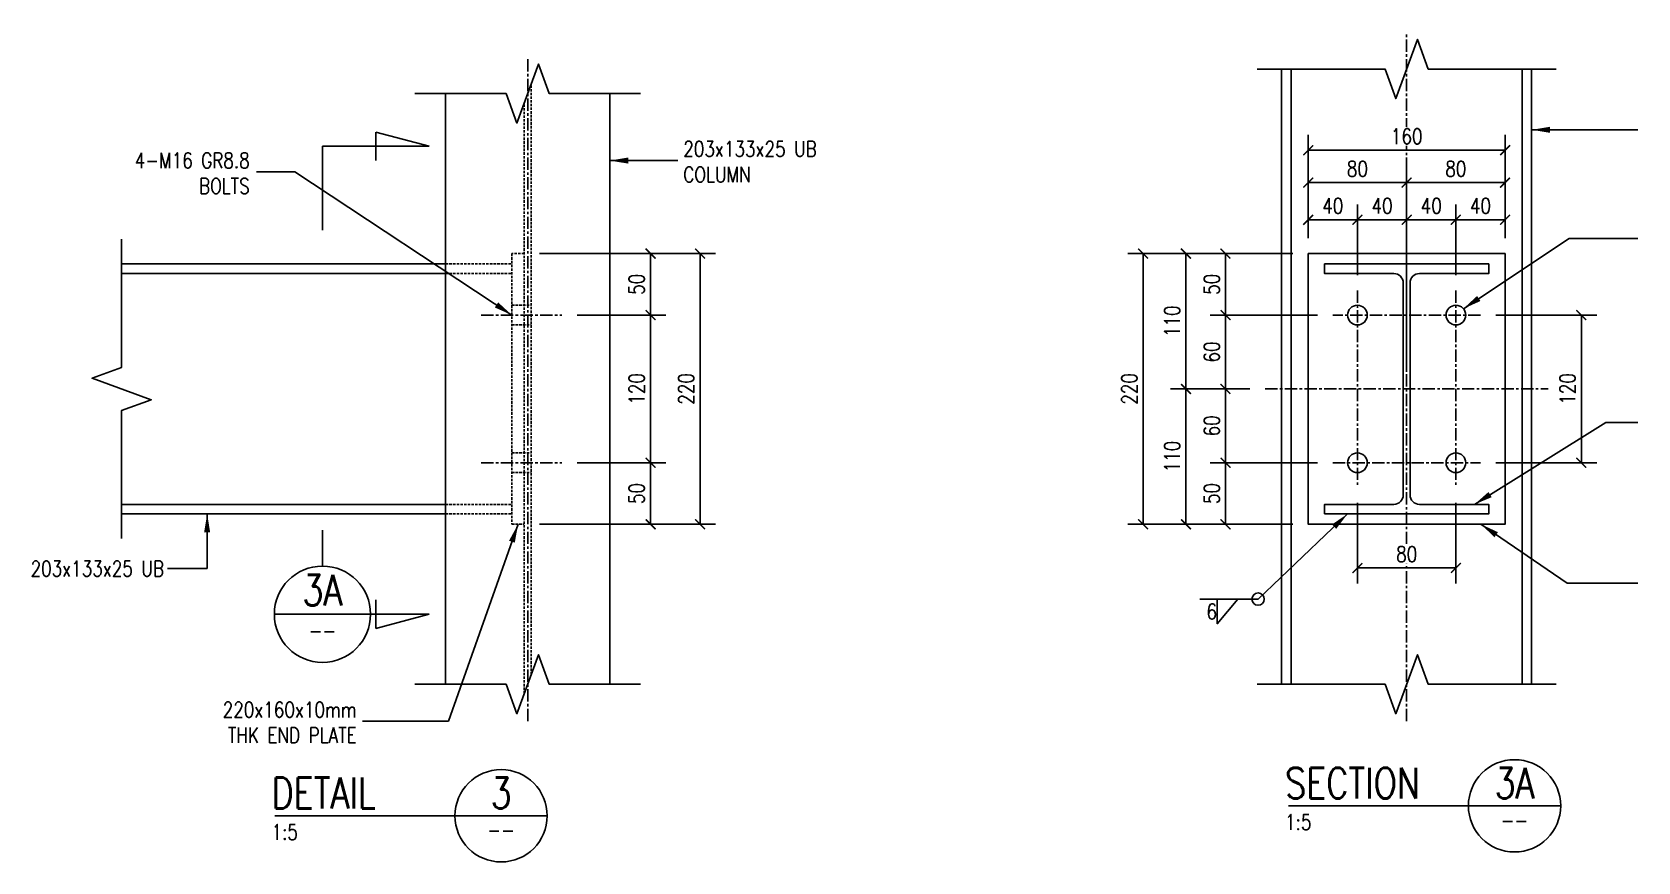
# Model space of a CAD drawing. Header units: metres. Extents: x -275466 to 90519, y -3176 to 139523.
# Drawn here: x 3823 to 5128, y 122701 to 123376 of the extents above; entities that cross this region are included whole.
import ezdxf

# ---------------------------------------------------------------- set-up
doc = ezdxf.new("R2010")
doc.units = ezdxf.units.M
doc.linetypes.add('VB-cl10', pattern=[16, 10, -2, 2, -2])
doc.linetypes.add('VB-dash2', pattern=[3, 2, -1])
for name, color, linetype in [('GCE0003_SC_Plan L0 - 0.35', 3, 'Continuous'), ('GCE0005_SC_Plan L0 - Hidden', 1, 'VB-dash2'), ('GCE1013_SC_Elev - 0.5', 2, 'Continuous'), ('GCE1014_SC_Elev - Hidden', 1, 'VB-dash2'), ('GCE8001_GF_0.18', 8, 'Continuous'), ('GCE8004_GF_0.5', 2, 'Continuous'), ('GCE8021_GG_Gridline', 7, 'VB-cl10'), ('GCE8052_GT_0.35', 3, 'Continuous'), ('GCE8053_GT_0.5', 2, 'Continuous')]:
    doc.layers.add(name, color=color, linetype=linetype)
doc.styles.add('1-5      h 25', font='romans.shx', dxfattribs={"width": 0.8, "height": 12.5})
doc.styles.get("Standard").update_dxf_attribs({"font": 'romans.shx', "width": 0.8})
doc.dimstyles.new('1-5', dxfattribs={"dimscale": 0, "dimtxt": 12.5, "dimasz": 8, "dimexe": 12.5, "dimexo": 12.5, "dimgap": 5, "dimtad": 1, "dimdec": 0, "dimzin": 0, "dimtxsty": '1-5      h 25', "dimblk": 'ARCHTICK', "dimcen": 0, "dimclrd": 7, "dimclre": 7, "dimclrt": 3, "dimadec": 0, "dimazin": 0, "dimtfac": 1, "dimtdec": 0, "dimtix": 1, "dimtmove": 2, "dimatfit": 0, "dimldrblk": 'NONE', "dimfxl": 1, "dimtfill": 1, "dimtolj": 1, "dimtzin": 0, "dimarcsym": 0})
doc.dimstyles.new('1-5$7', dxfattribs={"dimscale": 0, "dimtxt": 12.5, "dimasz": 15, "dimexe": 12.5, "dimexo": 12.5, "dimgap": 5, "dimtad": 1, "dimdec": 0, "dimzin": 0, "dimtxsty": '1-5      h 25', "dimblk": 'ARCHTICK', "dimcen": 0, "dimclrd": 7, "dimclre": 7, "dimclrt": 3, "dimadec": 0, "dimazin": 0, "dimtfac": 1, "dimtdec": 0, "dimtix": 1, "dimtmove": 2, "dimatfit": 0, "dimfxl": 1, "dimtfill": 1, "dimtolj": 1, "dimtzin": 0, "dimarcsym": 0})

# ---------------------------------------------------------------- blocks, each defined once
blk = doc.blocks.new('_ArchTick')
at = {"color": 0, "linetype": 'ByBlock', "const_width": 0.15}
blk.add_lwpolyline([(-0.5, -0.5), (0.5, 0.5)], dxfattribs=at)
blk = doc.blocks.new('*D39')
at = {"layer": 'Defpoints', "color": 0, "transparency": 16777216}
for p in [(4793.2, 123145.7), (4880.4, 123145.7), (4825.4, 123085.7)]:
    blk.add_point(p, dxfattribs=at)
at = {"layer": 'GCE0003_SC_Plan L0 - 0.35', "color": 7, "lineweight": -2, "transparency": 16777216}
for p, q in [((4867.9, 123145.7), (4780.7, 123145.7)), ((4793.2, 123085.7), (4793.2, 123145.7)), ((4812.9, 123085.7), (4780.7, 123085.7))]:
    blk.add_line(p, q, dxfattribs=at)
at = {"layer": 'GCE0003_SC_Plan L0 - 0.35', "color": 7, "lineweight": -2, "transparency": 16777216, "xscale": 8, "yscale": 8, "zscale": 8}
for p, rotation in [((4793.2, 123145.7), 90), ((4793.2, 123085.7), 270)]:
    blk.add_blockref('_ArchTick', p, dxfattribs=dict(at, rotation=rotation))
at = {"layer": 'GCE0003_SC_Plan L0 - 0.35', "color": 3, "transparency": 16777216, "insert": (4782, 123115.7), "char_height": 12.5, "attachment_point": 5, "rotation": 90, "style": '1-5      h 25', "bg_fill": 3, "box_fill_scale": 1.1, "bg_fill_color": 256, "bg_fill_true_color": 13158600, "bg_fill_transparency": 0}
blk.add_mtext('\\A1;60', dxfattribs=at)
blk = doc.blocks.new('_None')
blk = doc.blocks.new('*D40')
at = {"layer": 'Defpoints', "color": 0, "transparency": 16777216}
for p in [(4793.2, 123195.7), (4860.4, 123195.7), (4880.4, 123145.7)]:
    blk.add_point(p, dxfattribs=at)
at = {"layer": 'GCE0003_SC_Plan L0 - 0.35', "color": 7, "lineweight": -2, "transparency": 16777216}
for p, q in [((4847.9, 123195.7), (4780.7, 123195.7)), ((4793.2, 123145.7), (4793.2, 123195.7)), ((4867.9, 123145.7), (4780.7, 123145.7))]:
    blk.add_line(p, q, dxfattribs=at)
at = {"layer": 'GCE0003_SC_Plan L0 - 0.35', "color": 7, "lineweight": -2, "transparency": 16777216, "xscale": 8, "yscale": 8, "zscale": 8}
for p, rotation in [((4793.2, 123195.7), 90), ((4793.2, 123145.7), 270)]:
    blk.add_blockref('_ArchTick', p, dxfattribs=dict(at, rotation=rotation))
at = {"layer": 'GCE0003_SC_Plan L0 - 0.35', "color": 3, "transparency": 16777216, "insert": (4782, 123170.7), "char_height": 12.5, "attachment_point": 5, "rotation": 90, "style": '1-5      h 25', "bg_fill": 3, "box_fill_scale": 1.1, "bg_fill_color": 256, "bg_fill_true_color": 13158600, "bg_fill_transparency": 0}
blk.add_mtext('\\A1;50', dxfattribs=at)
blk = doc.blocks.new('*D41')
at = {"layer": 'Defpoints', "color": 0, "transparency": 16777216}
for p in [(4825.4, 123085.7), (4793.2, 123025.7), (4880.4, 123025.7)]:
    blk.add_point(p, dxfattribs=at)
at = {"layer": 'GCE0003_SC_Plan L0 - 0.35', "color": 7, "lineweight": -2, "transparency": 16777216}
for p, q in [((4812.9, 123085.7), (4780.7, 123085.7)), ((4793.2, 123085.7), (4793.2, 123025.7)), ((4867.9, 123025.7), (4780.7, 123025.7))]:
    blk.add_line(p, q, dxfattribs=at)
at = {"layer": 'GCE0003_SC_Plan L0 - 0.35', "color": 7, "lineweight": -2, "transparency": 16777216, "xscale": 8, "yscale": 8, "zscale": 8}
for p, rotation in [((4793.2, 123085.7), 90), ((4793.2, 123025.7), 270)]:
    blk.add_blockref('_ArchTick', p, dxfattribs=dict(at, rotation=rotation))
at = {"layer": 'GCE0003_SC_Plan L0 - 0.35', "color": 3, "transparency": 16777216, "insert": (4782, 123055.7), "char_height": 12.5, "attachment_point": 5, "rotation": 90, "style": '1-5      h 25', "bg_fill": 3, "box_fill_scale": 1.1, "bg_fill_color": 256, "bg_fill_true_color": 13158600, "bg_fill_transparency": 0}
blk.add_mtext('\\A1;60', dxfattribs=at)
blk = doc.blocks.new('*D42')
at = {"layer": 'Defpoints', "color": 0, "transparency": 16777216}
for p in [(4880.4, 123025.7), (4793.2, 122975.7), (4860.4, 122975.7)]:
    blk.add_point(p, dxfattribs=at)
at = {"layer": 'GCE0003_SC_Plan L0 - 0.35', "color": 7, "lineweight": -2, "transparency": 16777216}
for p, q in [((4867.9, 123025.7), (4780.7, 123025.7)), ((4793.2, 123025.7), (4793.2, 122975.7)), ((4847.9, 122975.7), (4780.7, 122975.7))]:
    blk.add_line(p, q, dxfattribs=at)
at = {"layer": 'GCE0003_SC_Plan L0 - 0.35', "color": 7, "lineweight": -2, "transparency": 16777216, "xscale": 8, "yscale": 8, "zscale": 8}
for p, rotation in [((4793.2, 123025.7), 90), ((4793.2, 122975.7), 270)]:
    blk.add_blockref('_ArchTick', p, dxfattribs=dict(at, rotation=rotation))
at = {"layer": 'GCE0003_SC_Plan L0 - 0.35', "color": 3, "transparency": 16777216, "insert": (4782, 123000.7), "char_height": 12.5, "attachment_point": 5, "rotation": 90, "style": '1-5      h 25', "bg_fill": 3, "box_fill_scale": 1.1, "bg_fill_color": 256, "bg_fill_true_color": 13158600, "bg_fill_transparency": 0}
blk.add_mtext('\\A1;50', dxfattribs=at)
blk = doc.blocks.new('*D43')
at = {"layer": 'Defpoints', "color": 0, "transparency": 16777216}
for p in [(4761, 123085.7), (4825.4, 123085.7), (4860.4, 122975.7)]:
    blk.add_point(p, dxfattribs=at)
at = {"layer": 'GCE0003_SC_Plan L0 - 0.35', "color": 7, "lineweight": -2, "transparency": 16777216}
for p, q in [((4812.9, 123085.7), (4748.5, 123085.7)), ((4761, 122975.7), (4761, 123085.7)), ((4847.9, 122975.7), (4748.5, 122975.7))]:
    blk.add_line(p, q, dxfattribs=at)
at = {"layer": 'GCE0003_SC_Plan L0 - 0.35', "color": 7, "lineweight": -2, "transparency": 16777216, "xscale": 8, "yscale": 8, "zscale": 8}
for p, rotation in [((4761, 123085.7), 90), ((4761, 122975.7), 270)]:
    blk.add_blockref('_ArchTick', p, dxfattribs=dict(at, rotation=rotation))
at = {"layer": 'GCE0003_SC_Plan L0 - 0.35', "color": 3, "transparency": 16777216, "insert": (4749.8, 123030.7), "char_height": 12.5, "attachment_point": 5, "rotation": 90, "style": '1-5      h 25', "bg_fill": 3, "box_fill_scale": 1.1, "bg_fill_color": 256, "bg_fill_true_color": 13158600, "bg_fill_transparency": 0}
blk.add_mtext('\\A1;110', dxfattribs=at)
blk = doc.blocks.new('*D44')
at = {"layer": 'Defpoints', "color": 0, "transparency": 16777216}
for p in [(4726.2, 123195.7), (4860.4, 123195.7), (4860.4, 122975.7)]:
    blk.add_point(p, dxfattribs=at)
at = {"layer": 'GCE0003_SC_Plan L0 - 0.35', "color": 7, "lineweight": -2, "transparency": 16777216}
for p, q in [((4847.9, 123195.7), (4713.7, 123195.7)), ((4726.2, 122975.7), (4726.2, 123195.7)), ((4847.9, 122975.7), (4713.7, 122975.7))]:
    blk.add_line(p, q, dxfattribs=at)
at = {"layer": 'GCE0003_SC_Plan L0 - 0.35', "color": 7, "lineweight": -2, "transparency": 16777216, "xscale": 8, "yscale": 8, "zscale": 8}
for p, rotation in [((4726.2, 123195.7), 90), ((4726.2, 122975.7), 270)]:
    blk.add_blockref('_ArchTick', p, dxfattribs=dict(at, rotation=rotation))
at = {"layer": 'GCE0003_SC_Plan L0 - 0.35', "color": 3, "transparency": 16777216, "insert": (4715, 123085.7), "char_height": 12.5, "attachment_point": 5, "rotation": 90, "style": '1-5      h 25', "bg_fill": 3, "box_fill_scale": 1.1, "bg_fill_color": 256, "bg_fill_true_color": 13158600, "bg_fill_transparency": 0}
blk.add_mtext('\\A1;220', dxfattribs=at)
blk = doc.blocks.new('*D45')
at = {"layer": 'Defpoints', "color": 0, "transparency": 16777216}
for p in [(4860.4, 123195.7), (4761, 123085.7), (4825.4, 123085.7)]:
    blk.add_point(p, dxfattribs=at)
at = {"layer": 'GCE0003_SC_Plan L0 - 0.35', "color": 7, "lineweight": -2, "transparency": 16777216}
for p, q in [((4847.9, 123195.7), (4748.5, 123195.7)), ((4761, 123195.7), (4761, 123085.7)), ((4812.9, 123085.7), (4748.5, 123085.7))]:
    blk.add_line(p, q, dxfattribs=at)
at = {"layer": 'GCE0003_SC_Plan L0 - 0.35', "color": 7, "lineweight": -2, "transparency": 16777216, "xscale": 8, "yscale": 8, "zscale": 8}
for p, rotation in [((4761, 123195.7), 90), ((4761, 123085.7), 270)]:
    blk.add_blockref('_ArchTick', p, dxfattribs=dict(at, rotation=rotation))
at = {"layer": 'GCE0003_SC_Plan L0 - 0.35', "color": 3, "transparency": 16777216, "insert": (4749.8, 123140.7), "char_height": 12.5, "attachment_point": 5, "rotation": 90, "style": '1-5      h 25', "bg_fill": 3, "box_fill_scale": 1.1, "bg_fill_color": 256, "bg_fill_true_color": 13158600, "bg_fill_transparency": 0}
blk.add_mtext('\\A1;110', dxfattribs=at)
blk = doc.blocks.new('*D46')
at = {"layer": 'Defpoints', "color": 0, "transparency": 16777216}
for p in [(4940.4, 123223.2), (4940.4, 123195.7), (4900.4, 123165.7)]:
    blk.add_point(p, dxfattribs=at)
at = {"layer": 'GCE0003_SC_Plan L0 - 0.35', "color": 7, "lineweight": -2, "transparency": 16777216}
for p, q in [((4900.4, 123178.2), (4900.4, 123235.7)), ((4940.4, 123208.2), (4940.4, 123235.7)), ((4900.4, 123223.2), (4940.4, 123223.2))]:
    blk.add_line(p, q, dxfattribs=at)
at = {"layer": 'GCE0003_SC_Plan L0 - 0.35', "color": 7, "lineweight": -2, "transparency": 16777216, "xscale": 8, "yscale": 8, "zscale": 8, "rotation": 180}
blk.add_blockref('_ArchTick', (4900.4, 123223.2), dxfattribs=at)
at = {"layer": 'GCE0003_SC_Plan L0 - 0.35', "color": 7, "lineweight": -2, "transparency": 16777216, "xscale": 8, "yscale": 8, "zscale": 8}
blk.add_blockref('_ArchTick', (4940.4, 123223.2), dxfattribs=at)
at = {"layer": 'GCE0003_SC_Plan L0 - 0.35', "color": 3, "transparency": 16777216, "insert": (4920.4, 123234.5), "char_height": 12.5, "attachment_point": 5, "style": '1-5      h 25', "bg_fill": 3, "box_fill_scale": 1.1, "bg_fill_color": 256, "bg_fill_true_color": 13158600, "bg_fill_transparency": 0}
blk.add_mtext('\\A1;40', dxfattribs=at)
blk = doc.blocks.new('*D47')
at = {"layer": 'Defpoints', "color": 0, "transparency": 16777216}
for p in [(4860.4, 123223.2), (4860.4, 123195.7), (4900.4, 123165.7)]:
    blk.add_point(p, dxfattribs=at)
at = {"layer": 'GCE0003_SC_Plan L0 - 0.35', "color": 7, "lineweight": -2, "transparency": 16777216}
for p, q in [((4860.4, 123208.2), (4860.4, 123235.7)), ((4900.4, 123178.2), (4900.4, 123235.7)), ((4900.4, 123223.2), (4860.4, 123223.2))]:
    blk.add_line(p, q, dxfattribs=at)
at = {"layer": 'GCE0003_SC_Plan L0 - 0.35', "color": 7, "lineweight": -2, "transparency": 16777216, "xscale": 8, "yscale": 8, "zscale": 8, "rotation": 180}
blk.add_blockref('_ArchTick', (4860.4, 123223.2), dxfattribs=at)
at = {"layer": 'GCE0003_SC_Plan L0 - 0.35', "color": 7, "lineweight": -2, "transparency": 16777216, "xscale": 8, "yscale": 8, "zscale": 8}
blk.add_blockref('_ArchTick', (4900.4, 123223.2), dxfattribs=at)
at = {"layer": 'GCE0003_SC_Plan L0 - 0.35', "color": 3, "transparency": 16777216, "insert": (4880.4, 123234.5), "char_height": 12.5, "attachment_point": 5, "style": '1-5      h 25', "bg_fill": 3, "box_fill_scale": 1.1, "bg_fill_color": 256, "bg_fill_true_color": 13158600, "bg_fill_transparency": 0}
blk.add_mtext('\\A1;40', dxfattribs=at)
blk = doc.blocks.new('*D48')
at = {"layer": 'Defpoints', "color": 0, "transparency": 16777216}
for p in [(4940.4, 123253.4), (4860.4, 123195.7), (4940.4, 123088.3)]:
    blk.add_point(p, dxfattribs=at)
at = {"layer": 'GCE0003_SC_Plan L0 - 0.35', "color": 7, "lineweight": -2, "transparency": 16777216}
for p, q in [((4860.4, 123208.2), (4860.4, 123265.9)), ((4940.4, 123100.8), (4940.4, 123265.9)), ((4860.4, 123253.4), (4940.4, 123253.4))]:
    blk.add_line(p, q, dxfattribs=at)
at = {"layer": 'GCE0003_SC_Plan L0 - 0.35', "color": 7, "lineweight": -2, "transparency": 16777216, "xscale": 8, "yscale": 8, "zscale": 8, "rotation": 180}
blk.add_blockref('_ArchTick', (4860.4, 123253.4), dxfattribs=at)
at = {"layer": 'GCE0003_SC_Plan L0 - 0.35', "color": 7, "lineweight": -2, "transparency": 16777216, "xscale": 8, "yscale": 8, "zscale": 8}
blk.add_blockref('_ArchTick', (4940.4, 123253.4), dxfattribs=at)
at = {"layer": 'GCE0003_SC_Plan L0 - 0.35', "color": 3, "transparency": 16777216, "insert": (4900.4, 123264.6), "char_height": 12.5, "attachment_point": 5, "style": '1-5      h 25', "bg_fill": 3, "box_fill_scale": 1.1, "bg_fill_color": 256, "bg_fill_true_color": 13158600, "bg_fill_transparency": 0}
blk.add_mtext('\\A1;80', dxfattribs=at)
blk = doc.blocks.new('*D49')
at = {"layer": 'Defpoints', "color": 0, "transparency": 16777216}
for p in [(5020.4, 123279.7), (4860.4, 123195.7), (5020.4, 123195.7)]:
    blk.add_point(p, dxfattribs=at)
at = {"layer": 'GCE0003_SC_Plan L0 - 0.35', "color": 7, "lineweight": -2, "transparency": 16777216}
for p, q in [((4860.4, 123208.2), (4860.4, 123292.2)), ((5020.4, 123208.2), (5020.4, 123292.2)), ((4860.4, 123279.7), (5020.4, 123279.7))]:
    blk.add_line(p, q, dxfattribs=at)
at = {"layer": 'GCE0003_SC_Plan L0 - 0.35', "color": 7, "lineweight": -2, "transparency": 16777216, "xscale": 8, "yscale": 8, "zscale": 8, "rotation": 180}
blk.add_blockref('_ArchTick', (4860.4, 123279.7), dxfattribs=at)
at = {"layer": 'GCE0003_SC_Plan L0 - 0.35', "color": 7, "lineweight": -2, "transparency": 16777216, "xscale": 8, "yscale": 8, "zscale": 8}
blk.add_blockref('_ArchTick', (5020.4, 123279.7), dxfattribs=at)
at = {"layer": 'GCE0003_SC_Plan L0 - 0.35', "color": 3, "transparency": 16777216, "insert": (4940.4, 123291), "char_height": 12.5, "attachment_point": 5, "style": '1-5      h 25', "bg_fill": 3, "box_fill_scale": 1.1, "bg_fill_color": 256, "bg_fill_true_color": 13158600, "bg_fill_transparency": 0}
blk.add_mtext('\\A1;160', dxfattribs=at)
blk = doc.blocks.new('*D50')
at = {"layer": 'Defpoints', "color": 0, "transparency": 16777216}
for p in [(4940.4, 123253.4), (4940.4, 123195.7), (5020.4, 123195.7)]:
    blk.add_point(p, dxfattribs=at)
at = {"layer": 'GCE0003_SC_Plan L0 - 0.35', "color": 7, "lineweight": -2, "transparency": 16777216}
for p, q in [((4940.4, 123208.2), (4940.4, 123265.9)), ((5020.4, 123208.2), (5020.4, 123265.9)), ((5020.4, 123253.4), (4940.4, 123253.4))]:
    blk.add_line(p, q, dxfattribs=at)
at = {"layer": 'GCE0003_SC_Plan L0 - 0.35', "color": 7, "lineweight": -2, "transparency": 16777216, "xscale": 8, "yscale": 8, "zscale": 8, "rotation": 180}
blk.add_blockref('_ArchTick', (4940.4, 123253.4), dxfattribs=at)
at = {"layer": 'GCE0003_SC_Plan L0 - 0.35', "color": 7, "lineweight": -2, "transparency": 16777216, "xscale": 8, "yscale": 8, "zscale": 8}
blk.add_blockref('_ArchTick', (5020.4, 123253.4), dxfattribs=at)
at = {"layer": 'GCE0003_SC_Plan L0 - 0.35', "color": 3, "transparency": 16777216, "insert": (4980.4, 123264.6), "char_height": 12.5, "attachment_point": 5, "style": '1-5      h 25', "bg_fill": 3, "box_fill_scale": 1.1, "bg_fill_color": 256, "bg_fill_true_color": 13158600, "bg_fill_transparency": 0}
blk.add_mtext('\\A1;80', dxfattribs=at)
blk = doc.blocks.new('*D51')
at = {"layer": 'Defpoints', "color": 0, "transparency": 16777216}
for p in [(4940.4, 123223.2), (4940.4, 123195.7), (4980.4, 123165.7)]:
    blk.add_point(p, dxfattribs=at)
at = {"layer": 'GCE0003_SC_Plan L0 - 0.35', "color": 7, "lineweight": -2, "transparency": 16777216}
for p, q in [((4940.4, 123208.2), (4940.4, 123235.7)), ((4980.4, 123178.2), (4980.4, 123235.7)), ((4980.4, 123223.2), (4940.4, 123223.2))]:
    blk.add_line(p, q, dxfattribs=at)
at = {"layer": 'GCE0003_SC_Plan L0 - 0.35', "color": 7, "lineweight": -2, "transparency": 16777216, "xscale": 8, "yscale": 8, "zscale": 8, "rotation": 180}
blk.add_blockref('_ArchTick', (4940.4, 123223.2), dxfattribs=at)
at = {"layer": 'GCE0003_SC_Plan L0 - 0.35', "color": 7, "lineweight": -2, "transparency": 16777216, "xscale": 8, "yscale": 8, "zscale": 8}
blk.add_blockref('_ArchTick', (4980.4, 123223.2), dxfattribs=at)
at = {"layer": 'GCE0003_SC_Plan L0 - 0.35', "color": 3, "transparency": 16777216, "insert": (4960.4, 123234.5), "char_height": 12.5, "attachment_point": 5, "style": '1-5      h 25', "bg_fill": 3, "box_fill_scale": 1.1, "bg_fill_color": 256, "bg_fill_true_color": 13158600, "bg_fill_transparency": 0}
blk.add_mtext('\\A1;40', dxfattribs=at)
blk = doc.blocks.new('*D52')
at = {"layer": 'Defpoints', "color": 0, "transparency": 16777216}
for p in [(5020.4, 123223.2), (5020.4, 123195.7), (4980.4, 123165.7)]:
    blk.add_point(p, dxfattribs=at)
at = {"layer": 'GCE0003_SC_Plan L0 - 0.35', "color": 7, "lineweight": -2, "transparency": 16777216}
for p, q in [((4980.4, 123178.2), (4980.4, 123235.7)), ((5020.4, 123208.2), (5020.4, 123235.7)), ((4980.4, 123223.2), (5020.4, 123223.2))]:
    blk.add_line(p, q, dxfattribs=at)
at = {"layer": 'GCE0003_SC_Plan L0 - 0.35', "color": 7, "lineweight": -2, "transparency": 16777216, "xscale": 8, "yscale": 8, "zscale": 8, "rotation": 180}
blk.add_blockref('_ArchTick', (4980.4, 123223.2), dxfattribs=at)
at = {"layer": 'GCE0003_SC_Plan L0 - 0.35', "color": 7, "lineweight": -2, "transparency": 16777216, "xscale": 8, "yscale": 8, "zscale": 8}
blk.add_blockref('_ArchTick', (5020.4, 123223.2), dxfattribs=at)
at = {"layer": 'GCE0003_SC_Plan L0 - 0.35', "color": 3, "transparency": 16777216, "insert": (5000.4, 123234.5), "char_height": 12.5, "attachment_point": 5, "style": '1-5      h 25', "bg_fill": 3, "box_fill_scale": 1.1, "bg_fill_color": 256, "bg_fill_true_color": 13158600, "bg_fill_transparency": 0}
blk.add_mtext('\\A1;40', dxfattribs=at)
blk = doc.blocks.new('*D53')
at = {"layer": 'Defpoints', "color": 0, "transparency": 16777216}
for p in [(4900.4, 123005.7), (4980.4, 123005.7), (4980.4, 122940.2)]:
    blk.add_point(p, dxfattribs=at)
at = {"layer": 'GCE0003_SC_Plan L0 - 0.35', "color": 7, "lineweight": -2, "transparency": 16777216}
for p, q in [((4900.4, 122993.2), (4900.4, 122927.7)), ((4980.4, 122993.2), (4980.4, 122927.7)), ((4900.4, 122940.2), (4980.4, 122940.2))]:
    blk.add_line(p, q, dxfattribs=at)
at = {"layer": 'GCE0003_SC_Plan L0 - 0.35', "color": 7, "lineweight": -2, "transparency": 16777216, "xscale": 8, "yscale": 8, "zscale": 8, "rotation": 180}
blk.add_blockref('_ArchTick', (4900.4, 122940.2), dxfattribs=at)
at = {"layer": 'GCE0003_SC_Plan L0 - 0.35', "color": 7, "lineweight": -2, "transparency": 16777216, "xscale": 8, "yscale": 8, "zscale": 8}
blk.add_blockref('_ArchTick', (4980.4, 122940.2), dxfattribs=at)
at = {"layer": 'GCE0003_SC_Plan L0 - 0.35', "color": 3, "transparency": 16777216, "insert": (4940.4, 122951.4), "char_height": 12.5, "attachment_point": 5, "style": '1-5      h 25', "bg_fill": 3, "box_fill_scale": 1.1, "bg_fill_color": 256, "bg_fill_true_color": 13158600, "bg_fill_transparency": 0}
blk.add_mtext('\\A1;80', dxfattribs=at)
blk = doc.blocks.new('*D54')
at = {"layer": 'Defpoints', "color": 0, "transparency": 16777216}
for p in [(5000.4, 123145.7), (5082.4, 123145.7), (5000.4, 123025.7)]:
    blk.add_point(p, dxfattribs=at)
at = {"layer": 'GCE0003_SC_Plan L0 - 0.35', "color": 7, "lineweight": -2, "transparency": 16777216}
for p, q in [((5012.9, 123145.7), (5094.9, 123145.7)), ((5082.4, 123025.7), (5082.4, 123145.7)), ((5012.9, 123025.7), (5094.9, 123025.7))]:
    blk.add_line(p, q, dxfattribs=at)
at = {"layer": 'GCE0003_SC_Plan L0 - 0.35', "color": 7, "lineweight": -2, "transparency": 16777216, "xscale": 8, "yscale": 8, "zscale": 8}
for p, rotation in [((5082.4, 123145.7), 90), ((5082.4, 123025.7), 270)]:
    blk.add_blockref('_ArchTick', p, dxfattribs=dict(at, rotation=rotation))
at = {"layer": 'GCE0003_SC_Plan L0 - 0.35', "color": 3, "transparency": 16777216, "insert": (5071.2, 123085.7), "char_height": 12.5, "attachment_point": 5, "rotation": 90, "style": '1-5      h 25', "bg_fill": 3, "box_fill_scale": 1.1, "bg_fill_color": 256, "bg_fill_true_color": 13158600, "bg_fill_transparency": 0}
blk.add_mtext('\\A1;120', dxfattribs=at)
blk = doc.blocks.new('*D55')
at = {"layer": 'Defpoints', "color": 0, "transparency": 16777216}
for p in [(4253.8, 123145.7), (4325.9, 123145.7), (4253.8, 123025.7)]:
    blk.add_point(p, dxfattribs=at)
at = {"layer": 'GCE0003_SC_Plan L0 - 0.35', "color": 7, "lineweight": -2, "transparency": 16777216}
for p, q in [((4266.3, 123145.7), (4338.4, 123145.7)), ((4325.9, 123025.7), (4325.9, 123145.7)), ((4266.3, 123025.7), (4338.4, 123025.7))]:
    blk.add_line(p, q, dxfattribs=at)
at = {"layer": 'GCE0003_SC_Plan L0 - 0.35', "color": 7, "lineweight": -2, "transparency": 16777216, "xscale": 8, "yscale": 8, "zscale": 8}
for p, rotation in [((4325.9, 123145.7), 90), ((4325.9, 123025.7), 270)]:
    blk.add_blockref('_ArchTick', p, dxfattribs=dict(at, rotation=rotation))
at = {"layer": 'GCE0003_SC_Plan L0 - 0.35', "color": 3, "transparency": 16777216, "insert": (4314.6, 123085.7), "char_height": 12.5, "attachment_point": 5, "rotation": 90, "style": '1-5      h 25', "bg_fill": 3, "box_fill_scale": 1.1, "bg_fill_color": 256, "bg_fill_true_color": 13158600, "bg_fill_transparency": 0}
blk.add_mtext('\\A1;120', dxfattribs=at)
blk = doc.blocks.new('*D56')
at = {"layer": 'Defpoints', "color": 0, "transparency": 16777216}
for p in [(4223.2, 123195.7), (4325.9, 123195.7), (4253.8, 123145.7)]:
    blk.add_point(p, dxfattribs=at)
at = {"layer": 'GCE0003_SC_Plan L0 - 0.35', "color": 7, "lineweight": -2, "transparency": 16777216}
for p, q in [((4235.7, 123195.7), (4338.4, 123195.7)), ((4325.9, 123145.7), (4325.9, 123195.7)), ((4266.3, 123145.7), (4338.4, 123145.7))]:
    blk.add_line(p, q, dxfattribs=at)
at = {"layer": 'GCE0003_SC_Plan L0 - 0.35', "color": 7, "lineweight": -2, "transparency": 16777216, "xscale": 8, "yscale": 8, "zscale": 8}
for p, rotation in [((4325.9, 123195.7), 90), ((4325.9, 123145.7), 270)]:
    blk.add_blockref('_ArchTick', p, dxfattribs=dict(at, rotation=rotation))
at = {"layer": 'GCE0003_SC_Plan L0 - 0.35', "color": 3, "transparency": 16777216, "insert": (4314.6, 123170.7), "char_height": 12.5, "attachment_point": 5, "rotation": 90, "style": '1-5      h 25', "bg_fill": 3, "box_fill_scale": 1.1, "bg_fill_color": 256, "bg_fill_true_color": 13158600, "bg_fill_transparency": 0}
blk.add_mtext('\\A1;50', dxfattribs=at)
blk = doc.blocks.new('*D57')
at = {"layer": 'Defpoints', "color": 0, "transparency": 16777216}
for p in [(4223.2, 123195.7), (4223.2, 122975.7), (4366.1, 122975.7)]:
    blk.add_point(p, dxfattribs=at)
at = {"layer": 'GCE0003_SC_Plan L0 - 0.35', "color": 7, "lineweight": -2, "transparency": 16777216}
for p, q in [((4235.7, 123195.7), (4378.6, 123195.7)), ((4366.1, 123195.7), (4366.1, 122975.7)), ((4235.7, 122975.7), (4378.6, 122975.7))]:
    blk.add_line(p, q, dxfattribs=at)
at = {"layer": 'GCE0003_SC_Plan L0 - 0.35', "color": 7, "lineweight": -2, "transparency": 16777216, "xscale": 8, "yscale": 8, "zscale": 8}
for p, rotation in [((4366.1, 123195.7), 90), ((4366.1, 122975.7), 270)]:
    blk.add_blockref('_ArchTick', p, dxfattribs=dict(at, rotation=rotation))
at = {"layer": 'GCE0003_SC_Plan L0 - 0.35', "color": 3, "transparency": 16777216, "insert": (4354.8, 123085.7), "char_height": 12.5, "attachment_point": 5, "rotation": 90, "style": '1-5      h 25', "bg_fill": 3, "box_fill_scale": 1.1, "bg_fill_color": 256, "bg_fill_true_color": 13158600, "bg_fill_transparency": 0}
blk.add_mtext('\\A1;220', dxfattribs=at)
blk = doc.blocks.new('*D58')
at = {"layer": 'Defpoints', "color": 0, "transparency": 16777216}
for p in [(4253.8, 123025.7), (4325.9, 123025.7), (4223.2, 122975.7)]:
    blk.add_point(p, dxfattribs=at)
at = {"layer": 'GCE0003_SC_Plan L0 - 0.35', "color": 7, "lineweight": -2, "transparency": 16777216}
for p, q in [((4266.3, 123025.7), (4338.4, 123025.7)), ((4325.9, 122975.7), (4325.9, 123025.7)), ((4235.7, 122975.7), (4338.4, 122975.7))]:
    blk.add_line(p, q, dxfattribs=at)
at = {"layer": 'GCE0003_SC_Plan L0 - 0.35', "color": 7, "lineweight": -2, "transparency": 16777216, "xscale": 8, "yscale": 8, "zscale": 8}
for p, rotation in [((4325.9, 123025.7), 90), ((4325.9, 122975.7), 270)]:
    blk.add_blockref('_ArchTick', p, dxfattribs=dict(at, rotation=rotation))
at = {"layer": 'GCE0003_SC_Plan L0 - 0.35', "color": 3, "transparency": 16777216, "insert": (4314.6, 123000.7), "char_height": 12.5, "attachment_point": 5, "rotation": 90, "style": '1-5      h 25', "bg_fill": 3, "box_fill_scale": 1.1, "bg_fill_color": 256, "bg_fill_true_color": 13158600, "bg_fill_transparency": 0}
blk.add_mtext('\\A1;50', dxfattribs=at)

msp = doc.modelspace()

# ---------------------------------------------------------------- linework, layer by layer
at = {"layer": 'GCE0003_SC_Plan L0 - 0.35'}
for points in [[(4838.8, 122845.7), (4838.8, 123345.7)], [(4846.6, 122845.7), (4846.6, 123345.7)], [(5034.2, 122845.7), (5034.2, 123345.7)], [(5042, 122845.7), (5042, 123345.7)], [(4159.3, 122845.7), (4159.3, 123325.7)], [(4292.7, 122845.7), (4292.7, 123325.7)], [(3896, 123187.3), (4159.3, 123187.3)], [(3896, 123179.5), (4159.3, 123179.5)], [(3896, 122991.9), (4159.3, 122991.9)], [(3896, 122984.1), (4159.3, 122984.1)], [(4786.4, 122914.9), (4786.4, 122894.9), (4803.2, 122914.9)]]:
    msp.add_lwpolyline(points, dxfattribs=at)
msp.add_lwpolyline([(4860.4, 123195.7), (5020.4, 123195.7), (5020.4, 122975.7), (4860.4, 122975.7)], close=True, dxfattribs=at)
for centre, radius in [((4900.4, 123145.7), 8), ((4980.4, 123145.7), 8), ((4900.4, 123025.7), 8), ((4980.4, 123025.7), 8), ((4819.6, 122914.9), 5)]:
    msp.add_circle(centre, radius, dxfattribs=at)
at = {"layer": 'GCE0005_SC_Plan L0 - Hidden'}
for points in [[(4228.8, 122853.4), (4228.8, 123333.4)], [(4223.2, 122838), (4223.2, 123318)]]:
    msp.add_lwpolyline(points, dxfattribs=at)
at = {"layer": 'GCE1013_SC_Elev - 0.5'}
msp.add_lwpolyline([(4873.7, 122984.1), (4873.7, 122991.9), (4930, 122991.9, 0.414214), (4937.6, 122999.5), (4937.6, 123171.9, 0.414214), (4930, 123179.5), (4873.7, 123179.5), (4873.7, 123187.3), (5007.1, 123187.3), (5007.1, 123179.5), (4950.8, 123179.5, 0.414214), (4943.2, 123171.9), (4943.2, 122999.5, 0.414214), (4950.8, 122991.9), (5007.1, 122991.9), (5007.1, 122984.1)], format="xyb", close=True, dxfattribs=at)
at = {"layer": 'GCE1014_SC_Elev - Hidden'}
for points in [[(4223.2, 123195.7), (4213.2, 123195.7), (4213.2, 122975.7), (4223.2, 122975.7)], [(4159.3, 123187.3), (4213.2, 123187.3)], [(4159.3, 123179.5), (4213.2, 123179.5)], [(4213.2, 123153.7), (4228.8, 123153.7)], [(4213.2, 123137.7), (4228.8, 123137.7)], [(4213.2, 123033.7), (4228.8, 123033.7)], [(4213.2, 123017.7), (4228.8, 123017.7)], [(4159.3, 122991.9), (4213.2, 122991.9)], [(4159.3, 122984.1), (4213.2, 122984.1)]]:
    msp.add_lwpolyline(points, dxfattribs=at)
at = {"layer": 'GCE8001_GF_0.18', "linetype": 'Continuous'}
for points in [[(4818.8, 123345.7), (4922.9, 123345.7), (4931.6, 123321.7), (4949.1, 123369.7), (4957.9, 123345.7), (5062, 123345.7)], [(4134.3, 123325.7), (4208.5, 123325.7), (4217.3, 123301.7), (4234.8, 123349.7), (4243.5, 123325.7), (4317.7, 123325.7)], [(3896, 122964.1), (3896, 123068.2), (3920.1, 123076.9), (3872, 123094.4), (3896, 123103.2), (3896, 123207.3)], [(4134.3, 122845.7), (4208.5, 122845.7), (4217.3, 122821.7), (4234.8, 122869.7), (4243.5, 122845.7), (4317.7, 122845.7)], [(4818.8, 122845.7), (4922.9, 122845.7), (4931.6, 122821.7), (4949.1, 122869.7), (4957.9, 122845.7), (5062, 122845.7)]]:
    msp.add_lwpolyline(points, dxfattribs=at)
at = {"layer": 'GCE8004_GF_0.5'}
for p, q in [((4102.6, 123271.3), (4102.6, 123294.5)), ((4102.6, 123294.5), (4146, 123282.9)), ((4146, 123282.9), (4059.2, 123282.9)), ((4059.2, 123282.9), (4059.2, 123214.6)), ((4059.2, 122941.7), (4059.2, 122971)), ((4020.2, 122902.6), (4098.3, 122902.6)), ((4146, 122902.6), (4098.3, 122902.6)), ((4102.6, 122914.3), (4102.6, 122891)), ((4102.6, 122891), (4146, 122902.6)), ((5065.6, 122746.9), (4844.4, 122746.9)), ((4241.9, 122738.8), (4020.6, 122738.8))]:
    msp.add_line(p, q, dxfattribs=at)
for centre, radius in [((4059.2, 122902.6), 39.1), ((4204.4, 122738.8), 37.5), ((5028.1, 122746.9), 37.5)]:
    msp.add_circle(centre, radius, dxfattribs=at)
at = {"layer": 'GCE8021_GG_Gridline'}
for points in [[(4940.4, 122815.7), (4940.4, 123375.7)], [(4226, 122815.7), (4226, 123355.7)], [(4900.4, 123165.7), (4900.4, 123005.7)], [(4980.4, 123165.7), (4980.4, 123005.7)], [(4188.2, 123145.7), (4253.8, 123145.7)], [(5000.4, 123145.7), (4880.4, 123145.7)], [(4825.4, 123085.7), (5055.4, 123085.7)], [(4188.2, 123025.7), (4253.8, 123025.7)], [(4880.4, 123025.7), (5000.4, 123025.7)]]:
    msp.add_lwpolyline(points, dxfattribs=at)

# ---------------------------------------------------------------- texts
at = {"layer": 'GCE0003_SC_Plan L0 - 0.35', "char_height": 12.5, "style": '1-5      h 25'}
for s, width, insert, attachment_point in [('203x133x25 UB COLUMN', 124.987, (4352.5, 123287), 1), ('4-M16 GR8.8 BOLTS', 107.672, (4000.1, 123277.7), 3), ('203x133x25 UB', 123.098, (3930.4, 122945.9), 3), ('6', 8.808, (4777.7, 122911), 1), ('220x160x10mm THK END PLATE', 123.178, (4087, 122831.3), 3)]:
    msp.add_mtext_dynamic_manual_height_columns(s, width=width, gutter_width=62.5, heights=[0], dxfattribs=dict(at, insert=insert, attachment_point=attachment_point))
at = {"layer": 'GCE8052_GT_0.35', "char_height": 12.5}
for s, insert, width, attachment_point in [('--', (4059.2, 122895.5), 26.667, 2), ('1:5', (4841.6, 122739.9), 38.571, 1), ('--', (5028.1, 122741.4), 26.667, 2), ('1:5', (4017.8, 122731.8), 38.571, 1), ('--', (4204.4, 122733.4), 26.667, 2)]:
    msp.add_mtext(s, dxfattribs=dict(at, insert=insert, width=width, attachment_point=attachment_point))
at = {"layer": 'GCE8053_GT_0.5', "char_height": 25}
for s, insert, width, attachment_point in [('3A', (4059.2, 122934.7), 19.048, 2), ('SECTION', (4841.6, 122777.9), 144.048, 1), ('3A', (5028.1, 122777.9), 19.048, 2), ('DETAIL', (4017.8, 122769.8), 111.905, 1), ('3', (4204.4, 122769.8), 5.952, 2)]:
    msp.add_mtext(s, dxfattribs=dict(at, insert=insert, width=width, attachment_point=attachment_point))

# ---------------------------------------------------------------- leaders
at = {"layer": 'GCE0003_SC_Plan L0 - 0.35'}
for points in [[(5042, 123296.3), (5128.3, 123296.3)], [(4292.7, 123271.3), (4348, 123271.3)], [(4213.2, 123145.7), (4036.8, 123262.1), (4005.6, 123262.1)], [(3965.5, 122984.1), (3965.5, 122939.8), (3933.3, 122939.8)], [(5000.8, 122975.7), (5071, 122927.9), (5128.3, 122927.9)]]:
    msp.add_leader(points, dimstyle='1-5$7', override={"dimscale": 1, "dimtad": 0}, dxfattribs=at)

# ---------------------------------------------------------------- next in the draw order: dimensions: what is measured, and where the dimension line sits
for base, p1, p2, picture, middle in [((4940.4, 123223.2), (4900.4, 123165.7), (4940.4, 123195.7), '*D46', (4920.4, 123234.5)), ((4980.4, 122940.2), (4900.4, 123005.7), (4980.4, 123005.7), '*D53', (4940.4, 122951.4))]:
    dim = msp.add_linear_dim(base=base, p1=p1, p2=p2, dimstyle='1-5', override={"dimscale": 1}, dxfattribs=at)
    dim.commit()
    dim.dimension.update_dxf_attribs({"geometry": picture, "text_midpoint": middle})
for base, p1, p2, picture, middle in [((4325.9, 123145.7), (4253.8, 123025.7), (4253.8, 123145.7), '*D55', (4314.6, 123085.7)), ((4793.2, 123145.7), (4825.4, 123085.7), (4880.4, 123145.7), '*D39', (4782, 123115.7)), ((5082.4, 123145.7), (5000.4, 123025.7), (5000.4, 123145.7), '*D54', (5071.2, 123085.7))]:
    dim = msp.add_linear_dim(base=base, p1=p1, p2=p2, angle=90, dimstyle='1-5', override={"dimscale": 1}, dxfattribs=at)
    dim.commit()
    dim.dimension.update_dxf_attribs({"geometry": picture, "text_midpoint": middle})

# ---------------------------------------------------------------- next in the draw order: dimensions: what is measured, and where the dimension line sits
for base, p1, p2, picture, middle in [((4325.9, 123195.7), (4253.8, 123145.7), (4223.2, 123195.7), '*D56', (4314.6, 123170.7)), ((4793.2, 123195.7), (4880.4, 123145.7), (4860.4, 123195.7), '*D40', (4782, 123170.7)), ((4793.2, 123025.7), (4825.4, 123085.7), (4880.4, 123025.7), '*D41', (4782, 123055.7))]:
    dim = msp.add_linear_dim(base=base, p1=p1, p2=p2, angle=90, dimstyle='1-5', override={"dimscale": 1}, dxfattribs=at)
    dim.commit()
    dim.dimension.update_dxf_attribs({"geometry": picture, "text_midpoint": middle})

# ---------------------------------------------------------------- next in the draw order: leaders
msp.add_leader([(4995.5, 122991.9), (5102.4, 123058.4), (5128.3, 123058.4)], dimstyle='1-5$7', override={"dimscale": 1, "dimtad": 0}, dxfattribs=at)

# ---------------------------------------------------------------- next in the draw order: dimensions: what is measured, and where the dimension line sits
for base, p1, p2, picture, middle in [((4366.1, 122975.7), (4223.2, 123195.7), (4223.2, 122975.7), '*D57', (4354.8, 123085.7)), ((4793.2, 122975.7), (4880.4, 123025.7), (4860.4, 122975.7), '*D42', (4782, 123000.7))]:
    dim = msp.add_linear_dim(base=base, p1=p1, p2=p2, angle=90, dimstyle='1-5', override={"dimscale": 1}, dxfattribs=at)
    dim.commit()
    dim.dimension.update_dxf_attribs({"geometry": picture, "text_midpoint": middle})

# ---------------------------------------------------------------- next in the draw order: dimensions: what is measured, and where the dimension line sits
for base, p1, p2, picture, middle in [((4761, 123085.7), (4860.4, 122975.7), (4825.4, 123085.7), '*D43', (4749.8, 123030.7)), ((4325.9, 123025.7), (4223.2, 122975.7), (4253.8, 123025.7), '*D58', (4314.6, 123000.7))]:
    dim = msp.add_linear_dim(base=base, p1=p1, p2=p2, angle=90, dimstyle='1-5', override={"dimscale": 1}, dxfattribs=at)
    dim.commit()
    dim.dimension.update_dxf_attribs({"geometry": picture, "text_midpoint": middle})

# ---------------------------------------------------------------- next in the draw order: dimensions: what is measured, and where the dimension line sits
dim = msp.add_linear_dim(base=(4726.2, 123195.7), p1=(4860.4, 122975.7), p2=(4860.4, 123195.7), angle=90, dimstyle='1-5', override={"dimscale": 1}, dxfattribs=at)
dim.commit()
dim.dimension.update_dxf_attribs({"geometry": '*D44', "text_midpoint": (4715, 123085.7)})

# ---------------------------------------------------------------- next in the draw order: leaders
msp.add_leader([(4218.2, 122975.7), (4161.7, 122815.8), (4091.8, 122815.8)], dimstyle='1-5$7', override={"dimscale": 1, "dimtad": 0}, dxfattribs=at)

# ---------------------------------------------------------------- next in the draw order: dimensions: what is measured, and where the dimension line sits
dim = msp.add_linear_dim(base=(4761, 123085.7), p1=(4860.4, 123195.7), p2=(4825.4, 123085.7), angle=90, dimstyle='1-5', override={"dimscale": 1}, dxfattribs=at)
dim.commit()
dim.dimension.update_dxf_attribs({"geometry": '*D45', "text_midpoint": (4749.8, 123140.7)})

# ---------------------------------------------------------------- next in the draw order: leaders
msp.add_leader([(4892.3, 122984.1), (4819.6, 122914.9), (4772.3, 122914.9)], dimstyle='1-5$7', override={"dimscale": 1, "dimtad": 0}, dxfattribs=at)

# ---------------------------------------------------------------- next in the draw order: dimensions: what is measured, and where the dimension line sits
dim = msp.add_linear_dim(base=(4860.4, 123223.2), p1=(4900.4, 123165.7), p2=(4860.4, 123195.7), dimstyle='1-5', override={"dimscale": 1}, dxfattribs=at)
dim.commit()
dim.dimension.update_dxf_attribs({"geometry": '*D47', "text_midpoint": (4880.4, 123234.5)})

# ---------------------------------------------------------------- next in the draw order: dimensions: what is measured, and where the dimension line sits
dim = msp.add_linear_dim(base=(4940.4, 123253.4), p1=(4860.4, 123195.7), p2=(4940.4, 123088.3), dimstyle='1-5', override={"dimscale": 1}, dxfattribs=at)
dim.commit()
dim.dimension.update_dxf_attribs({"geometry": '*D48', "text_midpoint": (4900.4, 123264.6)})

# ---------------------------------------------------------------- next in the draw order: dimensions: what is measured, and where the dimension line sits
dim = msp.add_linear_dim(base=(5020.4, 123279.7), p1=(4860.4, 123195.7), p2=(5020.4, 123195.7), dimstyle='1-5', override={"dimscale": 1}, dxfattribs=at)
dim.commit()
dim.dimension.update_dxf_attribs({"geometry": '*D49', "text_midpoint": (4940.4, 123291)})

# ---------------------------------------------------------------- next in the draw order: dimensions: what is measured, and where the dimension line sits
dim = msp.add_linear_dim(base=(4940.4, 123253.4), p1=(5020.4, 123195.7), p2=(4940.4, 123195.7), dimstyle='1-5', override={"dimscale": 1}, dxfattribs=at)
dim.commit()
dim.dimension.update_dxf_attribs({"geometry": '*D50', "text_midpoint": (4980.4, 123264.6)})

# ---------------------------------------------------------------- next in the draw order: dimensions: what is measured, and where the dimension line sits
dim = msp.add_linear_dim(base=(4940.4, 123223.2), p1=(4980.4, 123165.7), p2=(4940.4, 123195.7), dimstyle='1-5', override={"dimscale": 1}, dxfattribs=at)
dim.commit()
dim.dimension.update_dxf_attribs({"geometry": '*D51', "text_midpoint": (4960.4, 123234.5)})

# ---------------------------------------------------------------- next in the draw order: dimensions: what is measured, and where the dimension line sits
dim = msp.add_linear_dim(base=(5020.4, 123223.2), p1=(4980.4, 123165.7), p2=(5020.4, 123195.7), dimstyle='1-5', override={"dimscale": 1}, dxfattribs=at)
dim.commit()
dim.dimension.update_dxf_attribs({"geometry": '*D52', "text_midpoint": (5000.4, 123234.5)})

# ---------------------------------------------------------------- next in the draw order: leaders
msp.add_leader([(4986.5, 123150.9), (5072.5, 123207.9), (5128.3, 123207.9)], dimstyle='1-5$7', override={"dimscale": 1, "dimtad": 0}, dxfattribs=at)

doc.saveas('drawing.dxf')
